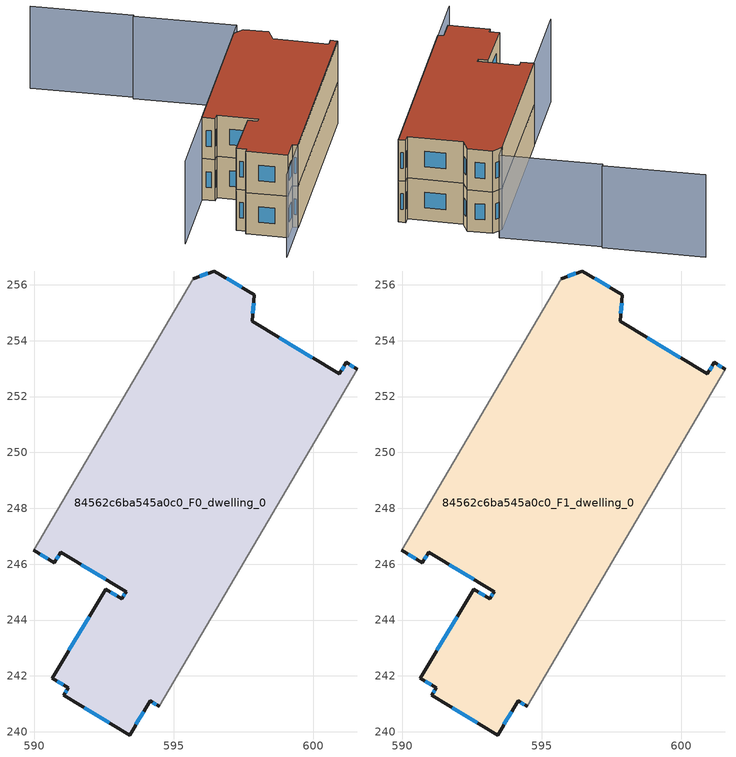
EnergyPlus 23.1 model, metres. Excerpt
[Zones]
84562c6ba545a0c0_F0_dwelling_0
 floor ground (EU_floor_Construction): 601.18,253.22 601.57,252.98 594.47,240.91 594.15,241.11 593.42,239.89 591.06,241.31 591.22,241.57 590.65,241.92 592.57,245.11 593.15,244.77 593.3,245.02 590.96,246.43 590.73,246.05 589.98,246.5 595.7,256.21 596.46,256.49 597.88,255.64 597.81,254.69 600.93,252.81 z0
 wall outside (EU_wall_Construction): 589.98,246.5 590.73,246.05 590.96,246.43 593.3,245.02 593.15,244.77 592.57,245.11 590.65,241.92 591.22,241.57 591.06,241.31 593.42,239.89 594.15,241.11 594.47,240.91 / 601.57,252.98 601.18,253.22 600.93,252.81 597.81,254.69 597.88,255.64 596.46,256.49 595.7,256.21 z0:3
 wall adiabatic (EU_wall_Construction): 595.7,256.21 589.98,246.5 / 594.47,240.91 601.57,252.98 z0:3
 window (EU_Window_Construction): 591.97,244.12 591.25,242.91 / 592.97,244.87 592.75,245 / 593.25,244.94 593.19,244.85 / 591.69,245.99 592.57,245.46 / 590.8,246.17 590.89,246.31 / 590.22,246.36 590.5,246.19 / 596.22,256.41 595.94,256.3 / 597.44,255.9 596.9,256.23 / 597.83,254.98 597.86,255.34 / 599.96,253.39 598.78,254.1 / 601.1,253.09 601,252.94 / 601.45,253.05 601.3,253.14 / 594.25,241.05 594.37,240.97 / 593.65,240.27 593.93,240.73 / 591.8,240.87 592.68,240.33 / 591.17,241.49 591.11,241.39 / 590.83,241.81 591.04,241.68 z0.93:2.07
84562c6ba545a0c0_F1_dwelling_0
 floor to 84562c6ba545a0c0_F0_dwelling_0 (EU_floor_Construction): 601.17,253.22 601.57,252.98 594.47,240.91 594.15,241.11 593.42,239.89 591.06,241.31 591.22,241.57 590.65,241.92 592.57,245.11 593.15,244.77 593.3,245.02 590.96,246.43 590.73,246.05 589.98,246.5 595.7,256.21 596.46,256.49 597.88,255.64 597.81,254.69 600.93,252.81 z3
 wall outside (EU_wall_Construction): 589.98,246.5 590.73,246.05 590.96,246.43 593.3,245.02 593.15,244.77 592.57,245.11 590.65,241.92 591.22,241.57 591.06,241.31 593.42,239.89 594.15,241.11 594.47,240.91 / 601.57,252.98 601.18,253.22 600.93,252.81 597.81,254.69 597.88,255.64 596.46,256.49 595.7,256.21 z3:6
 wall adiabatic (EU_wall_Construction): 595.7,256.21 589.98,246.5 / 594.47,240.91 601.57,252.98 z3:6
 window (EU_Window_Construction): 591.97,244.12 591.25,242.91 / 592.97,244.87 592.75,245 / 593.25,244.94 593.19,244.85 / 591.69,245.99 592.57,245.46 / 590.8,246.17 590.89,246.31 / 590.22,246.36 590.5,246.19 / 596.22,256.41 595.94,256.3 / 597.44,255.9 596.9,256.23 / 597.83,254.98 597.86,255.34 / 599.96,253.39 598.78,254.1 / 601.1,253.09 601,252.94 / 601.45,253.05 601.3,253.14 / 594.25,241.05 594.37,240.97 / 593.65,240.27 593.93,240.73 / 591.8,240.87 592.68,240.33 / 591.17,241.49 591.11,241.39 / 590.83,241.81 591.04,241.68 z3.93:5.07
 roof outside (EU_roof_Construction): 594.47,240.91 601.57,252.98 601.18,253.22 600.93,252.81 597.81,254.69 597.88,255.64 596.46,256.49 595.7,256.21 589.98,246.5 590.73,246.05 590.96,246.43 593.3,245.02 593.15,244.77 592.57,245.11 590.65,241.92 591.22,241.57 591.06,241.31 593.42,239.89 594.15,241.11 z6
shading: 592.47,237.51 601.57,252.98 / 590.47,260.55 596.25,257.15 / 596.25,257.15 586.98,241.4 / 584.78,264.08 590.55,260.68 z0:6
[Building]
EU S2 Campaign: North Axis=0; Terrain=City; Solar Distribution=FullExterior
[Site:Location]
Montreal-Trudeau.Intl.AP: Latitude=45.4667; Longitude=-73.75; Time Zone=-5; Elevation=36
[SizingPeriod:WeatherFileDays]
AnnualSizingPeriod: Begin Month=1; Begin Day of Month=1; End Month=12; End Day of Month=31; Day of Week for Start Day=Monday; Use Weather File Daylight Saving Period=No; Use Weather File Rain and Snow Indicators=No
[MATERIAL]
EU_InternalMass_Material: Roughness=MediumRough; Thickness=0.1; Conductivity=1; Density=1800; Specific Heat=900; Thermal Absorptance=0.9; Solar Absorptance=0.7; Visible Absorptance=0.7
[MATERIAL:NOMASS] Roughness=MediumRough; Thermal Absorptance=0.9; Solar Absorptance=0.7; Visible Absorptance=0.7
Name | Thermal Resistance
EU_wall_NoMass; EU_floor_NoMass | 1.36485
EU_roof_NoMass | 2.55992
[WINDOWMATERIAL:SIMPLEGLAZINGSYSTEM]
EU_Window_SimpleGlazing: UFactor=3.92339; Solar Heat Gain Coefficient=0.8; Visible Transmittance=0.8
[CONSTRUCTION]
EU_wall_Construction: EU_wall_NoMass
EU_roof_Construction: EU_roof_NoMass
EU_floor_Construction: EU_floor_NoMass
EU_Window_Construction: EU_Window_SimpleGlazing
EU_InternalMass_Construction: EU_InternalMass_Material
[ZONE] Type=1; Multiplier=1; Ceiling Height=autocalculate; Volume=267.152; Floor Area=autocalculate; Part of Total Floor Area=Yes
84562c6ba545a0c0_F0_dwelling_0; 84562c6ba545a0c0_F1_dwelling_0
[INTERNALMASS] Construction=EU_InternalMass_Construction; Surface Area=89.0511
Name | Zone or ZoneList
84562c6ba545a0c0_F0_dwelling_0_EU_InternalMass | 84562c6ba545a0c0_F0_dwelling_0
84562c6ba545a0c0_F1_dwelling_0_EU_InternalMass | 84562c6ba545a0c0_F1_dwelling_0
[OTHEREQUIPMENT] Fuel Type=Electricity; Design Level Calculation Method=Watts/Area; Power per Zone Floor Area=1; Fraction Latent=0; Fraction Radiant=0; Fraction Lost=0; Carbon Dioxide Generation Rate=0; EndUse Subcategory=EU_Step8_InternalGains
Name | Zone or ZoneList or Space or SpaceList | Schedule
EU_Step8_InternalGain_84562c6ba545a0c0_F0_dwelling_0_f000 | 84562c6ba545a0c0_F0_dwelling_0 | EU_Step8_GainSchedule_84562c6ba545a0c0_F0_dwelling_0_f000
EU_Step8_InternalGain_84562c6ba545a0c0_F1_dwelling_0_f000 | 84562c6ba545a0c0_F1_dwelling_0 | EU_Step8_GainSchedule_84562c6ba545a0c0_F1_dwelling_0_f000
[ZONEVENTILATION:DESIGNFLOWRATE] Schedule=EU_AlwaysOn; Design Flow Rate Calculation Method=AirChanges/Hour; Air Changes per Hour=0.860309; Ventilation Type=Natural; Fan Pressure Rise=0; Fan Total Efficiency=1; Constant Term Coefficient=1; Temperature Term Coefficient=0; Velocity Term Coefficient=0; Velocity Squared Term Coefficient=0; Minimum Indoor Temperature=-100; Maximum Indoor Temperature=100; Delta Temperature=-100; Minimum Outdoor Temperature=-100; Maximum Outdoor Temperature=100; Maximum Wind Speed=40
Name | Zone or ZoneList or Space or SpaceList
EU_ConstantAir_84562c6ba545a0c0_F0_dwelling_0 | 84562c6ba545a0c0_F0_dwelling_0
EU_ConstantAir_84562c6ba545a0c0_F1_dwelling_0 | 84562c6ba545a0c0_F1_dwelling_0
[HVACTEMPLATE:THERMOSTAT] Constant Heating Setpoint=20; Constant Cooling Setpoint=50
EU_HeatOnly_84562c6ba545a0c0_F0_dwelling_0; EU_HeatOnly_84562c6ba545a0c0_F1_dwelling_0
[HVACTEMPLATE:ZONE:IDEALLOADSAIRSYSTEM] System Availability Schedule=EU_AlwaysOn; Maximum Heating Supply Air Temperature=50; Minimum Cooling Supply Air Temperature=13; Maximum Heating Supply Air Humidity Ratio=0.0156; Minimum Cooling Supply Air Humidity Ratio=0.0077; Heating Limit=NoLimit; Cooling Limit=NoLimit; Heating Availability Schedule=EU_AlwaysOn; Cooling Availability Schedule=EU_CoolingOff; Dehumidification Control Type=ConstantSensibleHeatRatio; Cooling Sensible Heat Ratio=0.7; Dehumidification Setpoint=60; Humidification Control Type=None; Humidification Setpoint=30; Outdoor Air Method=None; Outdoor Air Flow Rate per Person=0.00944; Outdoor Air Flow Rate per Zone Floor Area=0; Outdoor Air Flow Rate per Zone=0; Demand Controlled Ventilation Type=None; Outdoor Air Economizer Type=NoEconomizer; Heat Recovery Type=None; Sensible Heat Recovery Effectiveness=0.7; Latent Heat Recovery Effectiveness=0.65
Name | Template Thermostat
84562c6ba545a0c0_F0_dwelling_0 | EU_HeatOnly_84562c6ba545a0c0_F0_dwelling_0
84562c6ba545a0c0_F1_dwelling_0 | EU_HeatOnly_84562c6ba545a0c0_F1_dwelling_0
[SIZING:ZONE] Zone Cooling Design Supply Air Temperature Input Method=SupplyAirTemperature; Zone Cooling Design Supply Air Temperature=13; Zone Heating Design Supply Air Temperature Input Method=SupplyAirTemperature; Zone Heating Design Supply Air Temperature=50; Zone Cooling Design Supply Air Humidity Ratio=0.008; Zone Heating Design Supply Air Humidity Ratio=0.008; Cooling Design Air Flow Method=DesignDay; Cooling Design Air Flow Rate=0; Cooling Minimum Air Flow per Zone Floor Area=0.000762; Cooling Minimum Air Flow=0; Cooling Minimum Air Flow Fraction=0.2; Heating Design Air Flow Method=DesignDay; Heating Design Air Flow Rate=0; Heating Maximum Air Flow per Zone Floor Area=0.002032; Heating Maximum Air Flow=0.141576; Heating Maximum Air Flow Fraction=0.3; Account for Dedicated Outdoor Air System=No; Dedicated Outdoor Air System Control Strategy=NeutralSupplyAir; Dedicated Outdoor Air Low Setpoint Temperature for Design=autosize; Dedicated Outdoor Air High Setpoint Temperature for Design=autosize; Zone Load Sizing Method=Sensible Load Only No Latent Load; Zone Latent Cooling Design Supply Air Humidity Ratio Input Method=HumidityRatioDifference; Zone Cooling Design Supply Air Humidity Ratio Difference=0.005; Zone Latent Heating Design Supply Air Humidity Ratio Input Method=HumidityRatioDifference; Zone Humidification Design Supply Air Humidity Ratio Difference=0.005
84562c6ba545a0c0_F0_dwelling_0; 84562c6ba545a0c0_F1_dwelling_0
[SCHEDULE:CONSTANT]
Name | Hourly Value
EU_AlwaysOn | 1
EU_CoolingOff | 0
[SCHEDULE:FILE] Column Number=1; Rows to Skip at Top=0; Number of Hours of Data=8760; Column Separator=Comma; Interpolate to Timestep=No; Minutes per Item=60; Adjust Schedule for Daylight Savings=Yes
Name | File
EU_Step8_GainSchedule_84562c6ba545a0c0_F0_dwelling_0_f000 | ../../schedules/84562c6ba545a0c0/84562c6ba545a0c0_F0_dwelling_0_f000_gain.csv
EU_Step8_GainSchedule_84562c6ba545a0c0_F1_dwelling_0_f000 | ../../schedules/84562c6ba545a0c0/84562c6ba545a0c0_F1_dwelling_0_f000_gain.csv
